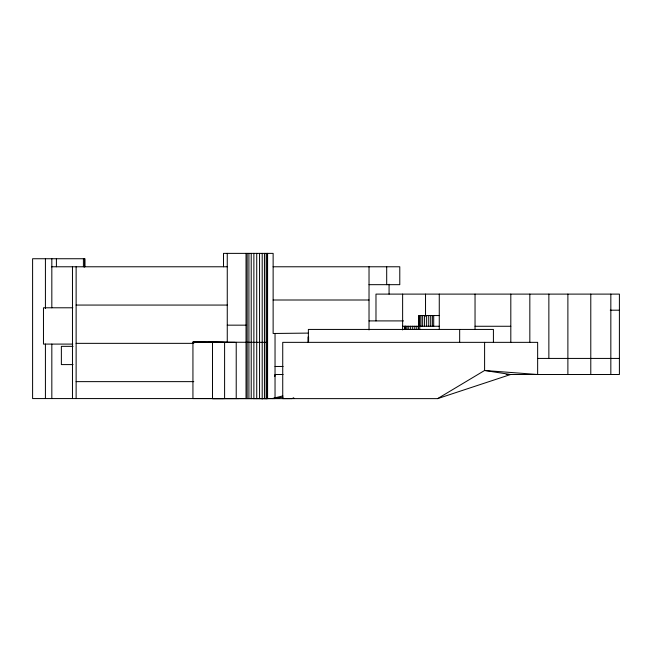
<?xml version="1.0" encoding="UTF-8"?>
<svg xmlns="http://www.w3.org/2000/svg" width="652" height="652" viewBox="0 0 652 652"><rect width="100%" height="100%" fill="white"/><g stroke="black" fill="none" stroke-linecap="round" stroke-linejoin="round"><path stroke-width="0.98" d="M274.794 376.514L275.038 374.509L283.123 374.509M262.797 398.576L261.346 398.576L262.846 398.616L262.145 398.576M212.511 342.349L212.511 398.625L437.606 398.625L484.599 370.483L537.647 374.509L537.647 342.349L282.732 342.349L282.732 398.625L291.835 398.6L293.791 398.095L291.835 398.6M437.606 398.625L510.622 374.509L484.599 370.483L484.599 342.349M282.87 395.894L272.096 398.568L283.172 397.19M308.461 333.099L273.131 333.482L273.131 253.375L223.506 253.375L223.506 266.774M212.511 398.625L239.129 398.568M51.394 266.774L227.263 266.774M273.098 266.774L399.782 266.774L399.782 284.671L369.024 284.671M273.131 300.002L369.024 300.002M76.129 305.063L227.263 305.063M72.82 307.785L43.472 307.785L43.472 344.093L72.82 344.093M610.264 310.189L619.4 310.189M439.269 315.552L418.788 315.552L418.788 326.269M369.024 320.906L403.482 320.906M227.263 325.161L246.024 325.161M402.626 326.269L439.269 326.269M475.039 326.269L510.809 326.269M267.589 342.349L192.935 342.08L192.935 398.568L223.669 398.592M76.129 343.351L193.791 343.351M73.073 346.342L61.369 346.342L61.369 364.59L73.073 364.59M537.843 358.429L619.4 358.429M275.038 366.465L283.123 366.465M506.156 374.509L619.4 374.509L619.4 294.109L375.984 294.109L375.984 320.906M76.129 381.632L193.791 381.632M253.278 398.576L267.181 398.625L267.247 253.375M208.298 342.21L235.201 342.349M226.717 342.349L192.935 342.08L223.669 342.349M264.875 398.568L267.181 398.625M610.834 294.109L610.834 374.509M590.785 294.109L590.785 374.509M567.884 294.109L567.884 374.509M548.862 294.109L548.862 358.429M529.832 294.109L529.832 342.349M510.809 294.109L510.809 342.349M493.417 342.349L493.417 329.431L308.372 329.431L308.372 342.349M475.039 294.109L475.039 329.284M459.668 329.431L459.668 342.349M439.269 294.109L439.269 329.447M433.702 315.552L433.702 326.269M432.382 315.552L432.382 326.269M430.687 315.552L430.687 326.269M428.731 315.552L428.731 326.269M426.644 315.552L426.644 326.269M425.528 294.109L425.528 316.22M424.574 315.552L424.574 326.269M422.651 315.552L422.651 326.269M421.013 315.552L421.013 326.269M419.774 315.552L419.774 329.284M419.016 315.552L419.016 326.269M418.462 326.269L418.462 329.284M416.767 326.269L416.767 329.284M414.811 326.269L414.811 329.284M412.724 326.269L412.724 329.284M410.654 326.269L410.654 329.284M408.731 326.269L408.731 329.284M407.092 326.269L407.092 329.284M405.854 326.269L405.854 329.284M405.194 326.269L405.194 329.284M405.096 326.269L405.096 329.284M404.868 326.269L404.868 329.284M402.626 294.109L402.626 329.936M389.073 284.239L389.073 294.109M386.693 266.774L386.693 284.671M369.024 266.774L369.024 329.936M308.592 341.436L308.592 336.986L308.094 336.986L308.094 342.349M275.038 333.465L275.038 398.568L32.6 398.568L32.6 258.738L84.899 258.738L84.899 266.839M267.589 253.375L267.589 398.625M266.179 253.375L266.179 398.625M264.451 253.375L264.451 398.625M262.202 253.375L262.202 398.625M259.561 253.375L259.561 398.625M256.725 253.375L256.725 398.625M253.872 253.375L253.872 398.625M251.216 253.375L251.216 398.625M248.917 253.375L248.917 398.625M247.149 253.375L247.149 398.625M246.024 253.375L246.024 398.625M236.22 342.349L236.22 398.592M227.263 253.375L227.263 342.349M224.598 342.349L224.598 398.625M84.605 258.738L84.605 266.864M84.491 258.738L84.491 266.839M83.415 258.738L83.415 266.839M76.129 266.774L76.129 398.568M72.47 266.774L72.47 398.568M56.406 258.738L56.406 266.774M51.826 258.738L51.826 307.785M51.826 344.093L51.826 398.568M45.42 258.738L45.42 308.502M45.42 344.052L45.42 398.568"/></g></svg>
